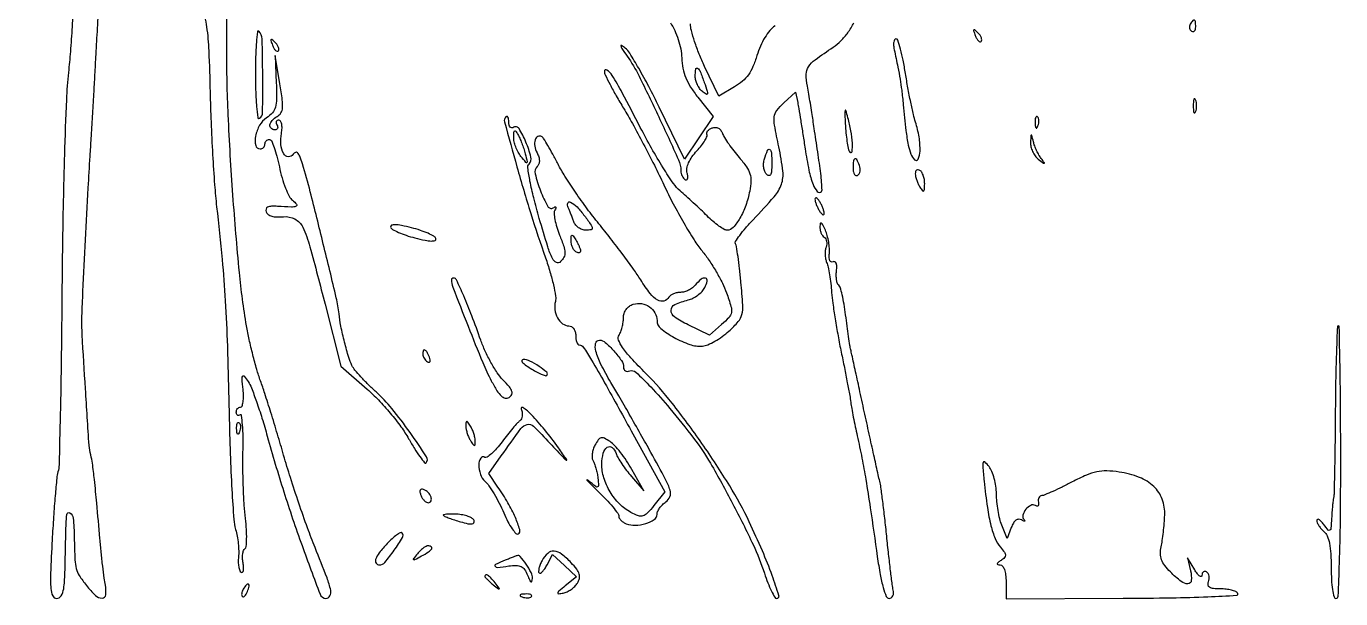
# Model space of a CAD drawing. Extents: x 0 to 848, y 0 to 1200.
# Drawn here: x 573.1 to 848, y -0.1 to 119.6 of the extents above; entities that cross this region are included whole.
import ezdxf

# ---------------------------------------------------------------- set-up
doc = ezdxf.new("R2010")
doc.units = 0

msp = doc.modelspace()

# ---------------------------------------------------------------- linework, layer by layer
for points in [[(582.899082, 124.797731, -0.005113), (582.655728, 119.558583, -0.005116), (582.30613, 114.338738, -0.008798), (581.894008, 110, 0.018053), (581.460405, 104.3204, 0.002605), (581.054876, 92.700579, 0.002951), (580.727864, 78.948054, 0.00252), (580.541815, 64.448778, -0.001391), (580.394238, 50.490583, -0.002141), (580.181241, 38.415149, -0.000686), (579.937677, 27.95958, -0.06295), (579.708728, 26.448778, 0.044569), (579.461854, 25.144398, 0.003198), (579.124781, 21.474016, 0.004472), (578.789442, 17.084039, 0.003363), (578.496291, 12.25, 0.003302), (578.163243, 5.205031, 0.028943), (578.217077, 2.081556, 0.084419), (578.601543, 0.534252, 0.29809), (579.41804, 0, 0.261778), (580.372924, 0.536715, 0.102096), (580.900256, 2.012523, 0.028386), (581.165658, 5.205364, 0.002222), (581.351386, 13.75, -0.016881), (581.544499, 17.529705, -0.546861), (582.221503, 17.886587, -0.248897), (582.909787, 16.806088, -0.014335), (583.11535, 12.75, 0.004691), (583.261939, 8.075504, 0.051665), (583.530511, 6.222934, 0.083748), (584.157239, 4.797807, 0.021047), (585.64392, 2.730726, 0.034641), (587.560272, 0.610141, 0.195312), (588.948557, 0.054153, 0.382006), (589.709718, 0.741717, 0.074818), (589.623313, 2.75, -0.01532), (589.378263, 4.252066, -0.003714), (589.068, 6.748437, -0.003806), (588.755061, 9.61836, -0.003777), (588.485, 12.5, 0.001415), (587.825882, 19.909642, 0.004508), (587.326982, 24.853825, 0.005586), (586.91241, 28.270349, 0.034657), (586.559613, 30, -0.051191), (586.224513, 31.973405, -0.000743), (585.459075, 43.837949, -0.001432), (584.779661, 55.133796, -0.022441), (584.731963, 59, -0.004002), (584.943139, 64.206, -0.000557), (585.479064, 74.988974, -0.000646), (586.043993, 85.829453, -0.002549), (586.434364, 92.5, 0.000688), (586.665333, 96.209932, 0.000368), (586.940992, 100.79375, 0.000366), (587.21546, 105.472454, 0.000573), (587.44414, 109.5, 0.00001), (587.681304, 113.764783, 0.000005), (587.985304, 119.234375, 0.000005), (588.302319, 124.940121, 0.000007), (588.583331, 130, -0.005935)], [(609.906613, 123.736454, -0.03274), (610.789449, 119.508845, -0.024378), (611.25175, 114.479528, -0.005492), (611.526115, 105.890364, 0.005011), (611.720701, 99.609188, 0.003951), (612.053205, 92.813889, 0.003995), (612.462398, 86.506431, 0.009867), (612.890642, 81.890364, -0.00424), (614.038276, 70.869774, -0.008764), (614.710874, 62.236887, -0.007471), (615.140139, 52.764409, -0.002313), (615.507087, 38.5, 0.003705), (615.742826, 30.231819, 0.005015), (616.086158, 22.764216, 0.003435), (616.479278, 16.516822, 0.054176), (616.856282, 14.420734, -0.026644), (617.182145, 13.047136, -0.018323), (617.410287, 11.462738, -0.018516), (617.517621, 9.917299, -0.035427), (617.469757, 8.675037, 0.031254), (617.420099, 7.61579, 0.039254), (617.512415, 6.637747, 0.043503), (617.718036, 5.863327, 0.169276), (618.026002, 5.48393, 0.331177), (618.305116, 5.508005, 0.161178), (618.494723, 5.834954, 0.068222), (618.541698, 6.507946, 0.028217), (618.429511, 7.415688, -0.033445), (618.319066, 8.393098, -0.042655), (618.354957, 9.298896, -0.048441), (618.516655, 10.016373, -0.176486), (618.801216, 10.377145, 0.237339), (619.090201, 10.847259, 0.016609), (619.172943, 12.440186, 0.020697), (619.127785, 14.428674, 0.013923), (618.919191, 16.691083, -0.014405), (618.663534, 19.493446, -0.006412), (618.480594, 23.197712, -0.006341), (618.386924, 27.125834, -0.008529), (618.407904, 30.684107, 0.009031), (618.423093, 33.788971, 0.016497), (618.306214, 36.319278, 0.012729), (618.105732, 38.228817, 0.544456), (617.797892, 38.37509, -0.11152), (617.494103, 38.270542, -0.183578), (617.234381, 38.337908, -0.159162), (617.059831, 38.573218, -0.080812), (617, 38.940983, -0.082762), (617.067409, 39.34544, -0.092556), (617.261743, 39.688914, -0.10061), (617.551177, 39.918587, -0.118103), (617.891039, 40, 0.3221), (618.21341, 40.231711, 0.044945), (618.415798, 41.078738, 0.037636), (618.498319, 42.264608, 0.022715), (618.426205, 43.6723, -0.004007), (618.220546, 45.987666, -0.161253), (618.339518, 46.475567, -0.51891), (618.618614, 46.490806, -0.014253), (619.471701, 45.343866, -0.060299), (620.159642, 44.055847, -0.008061), (621.228606, 41.163262, -0.009225), (622.382138, 37.675544, -0.007638), (623.484777, 33.921566, 0.009278), (626.938175, 22.305435, 0.009873), (630.754008, 11.065239, 0.003318), (634.520293, 0.863325, 0.310628), (635.75, 0.007241, 0.280854), (636.594881, 0.515766, 0.174845), (636.75567, 1.697801, 0.039607), (635.985044, 4.278657, 0.003469), (633.473854, 10.634466, -0.009129), (631.905065, 14.740455, -0.004754), (630.091457, 19.913595, -0.004725), (628.329962, 25.260641, -0.007189), (626.910921, 29.940532, 0.002849), (625.61556, 34.349988, 0.002625), (624.234735, 38.866906, 0.00262), (622.961788, 42.879876, 0.008694), (622.064924, 45.5, -0.016554), (621.292314, 47.878494, -0.008212), (620.462782, 50.940625, -0.008141), (619.705907, 54.146466, -0.011821), (619.151416, 57, -0.017899), (617.661415, 68.180247, -0.006312), (616.303339, 84.296146, -0.006449), (615.318486, 101.098232, -0.011469), (615.003738, 114.954199, -0.003217), (615.06763, 124.546807, -0.021718)], [(707.792722, 120.340501, -0.043531), (708.693821, 118.782424, -0.030827), (709.435507, 116.90204, -0.030451), (709.950493, 114.911626, -0.038302), (710.170324, 113.020608, 0.040199), (710.430271, 110.856012, 0.047477), (711.029192, 108.883274, 0.043503), (712.039669, 106.926064, 0.026479), (713.545618, 104.800871), (716.757892, 100.741528), (713.75854, 96.297332), (710.759189, 91.853136), (705.448281, 102.747119, 0.007414), (703.284353, 107.023706, 0.009714), (701.17469, 110.860895, 0.007558), (699.30902, 113.992963, 0.085644), (698.357756, 115.070551, 0.025507), (697.579327, 115.633012, 0.676213), (697.427669, 115.526005, 0.09007), (697.668169, 114.976404, 0.00477), (698.755663, 113.392546, -0.037133), (701.239635, 109.220246, -0.005988), (705.363503, 100.700265, -0.003197), (709.503142, 91.731222, -0.10691), (710, 89.43406, 0.061471), (710.067253, 88.889094, 0.051187), (710.266355, 88.34, 0.053278), (710.559597, 87.868715, 0.088775), (710.906741, 87.557637, 0.224112), (711.200919, 87.524361, 0.244634), (711.398308, 87.730942, 0.100004), (711.43983, 88.227292, 0.034987), (711.306864, 88.934551, -0.106982), (711.264558, 89.926476, -0.060128), (711.611627, 91.086822, -0.050235), (712.315544, 92.341914, -0.034051), (713.346613, 93.618004, 0.020229), (714.290141, 94.721934, 0.030004), (715.015515, 95.766953, 0.029979), (715.479719, 96.643901, 0.25015), (715.452233, 97.077288, -0.205933), (715.405058, 97.395046, -0.110236), (715.591014, 97.753648, -0.077984), (715.989301, 98.100988, -0.048818), (716.543598, 98.378356, -0.098056), (717.211242, 98.493595, -0.116111), (717.829406, 98.331959, -0.10807), (718.342403, 97.897895, -0.076186), (718.706569, 97.233141, 0.050712), (719.133085, 96.351147, 0.013277), (719.993191, 95.03351, 0.013349), (721.058285, 93.577499, 0.013306), (722.200672, 92.178807, -0.024081), (723.711097, 90.245974, -0.078464), (724.428142, 88.793497, -0.087247), (724.623136, 87.277362, -0.034358), (724.381091, 85.178807, -0.039479), (723.575969, 82.181708, -0.046133), (722.338668, 79.508946, -0.051973), (720.930687, 77.576267, -0.212237), (719.63499, 76.99909, -0.1362), (719.021647, 77.168794, -0.020799), (717.952153, 77.872953, -0.021969), (716.731804, 78.835389, -0.017462), (715.5, 79.97522, 0.005157), (714.156888, 81.280837, 0.003467), (712.59701, 82.745704, 0.003491), (711.067266, 84.142724, 0.006902), (709.830246, 85.22613, -0.065895), (708.4701, 86.734693, -0.01052), (706.284212, 90.063301, -0.01149), (703.867649, 94.12183, -0.009843), (701.507655, 98.5, 0.003364), (697.73797, 105.715688, 0.020419), (695.610469, 109.355179, 0.09494), (694.532741, 110.491063, 0.610751), (694, 110.217613, 0.112791), (694.170407, 109.471818, 0.007237), (695.17574, 107.46162, 0.010291), (696.46933, 105.086938, 0.007467), (698.002521, 102.495882, -0.011116), (699.84962, 99.321695, -0.005056), (702.129873, 95.094322, -0.005003), (704.444996, 90.587602, -0.006849), (706.432521, 86.481991, 0.011537), (708.388512, 82.536283, 0.010186), (710.604242, 78.515535, 0.010286), (712.749796, 74.973339, 0.030333), (714.416814, 72.666823, -0.023359), (715.893041, 70.68312, -0.015975), (717.387729, 68.30491, -0.01613), (718.683702, 65.915077, -0.031111), (719.535891, 63.9131, -0.011628), (720.474372, 61.052284, -0.111749), (720.564906, 59.782099, -0.151187), (720.071428, 58.764474, -0.026685), (718.523097, 57.275619), (715.94804, 55.051238), (711.504615, 57.21002, -0.036357), (708.672268, 58.850328, -0.248596), (707.943821, 60.229732, -0.293065), (708.717991, 61.433267, -0.045811), (711.512153, 62.413694, 0.057131), (712.52058, 62.793317, 0.04132), (713.540988, 63.428482, 0.04193), (714.421606, 64.205807, 0.068209), (715.006319, 65.011807, 0.068104), (715.509753, 66.368188, 0.408576), (715.149783, 66.947031, 0.237332), (714.23444, 66.735265, 0.046203), (713, 65.5, -0.061675), (712.389706, 64.925867, -0.044117), (711.586601, 64.440625, -0.044584), (710.724036, 64.109811, -0.069389), (709.936572, 64, 0.049861), (709.195107, 63.925875, 0.047579), (708.470682, 63.70625, 0.05126), (707.868045, 63.383352, 0.106123), (707.5, 63, -0.187079), (706.425749, 62.187851, -0.209314), (705.147431, 62.361759, -0.091804), (703.570845, 63.775457, -0.023319), (701.593371, 66.604223, 0.01402), (700.077949, 68.860201, 0.005192), (697.823268, 71.953027, 0.005141), (695.291943, 75.278733, 0.006174), (692.84063, 78.352435, -0.011808), (690.405085, 81.477955, -0.00939), (687.921118, 84.960559, -0.009514), (685.740322, 88.276441, -0.023417), (684.302789, 90.811172, 0.007032), (683.218053, 92.878873, 0.009793), (682.185429, 94.695884, 0.006641), (681.276759, 96.179101, 0.114062), (680.874629, 96.577484, 0.268364), (680.07264, 96.600909, 0.202352), (679.509394, 95.899114, 0.110406), (679.433417, 94.569438, 0.082323), (679.906952, 93.173863, -0.045743), (680.266358, 92.323726, -0.073047), (680.393891, 91.546879, -0.088988), (680.286035, 90.881207, -0.112283), (679.954548, 90.354548, 0.262713), (679.518809, 88.78975, 0.031378), (680.638927, 85.231408, 0.03305), (682.141384, 81.987776, 0.430037), (683.29522, 81.682456, -0.047249), (683.644013, 81.854895, -0.336863), (683.813583, 81.805191, -0.266542), (683.836621, 81.605482, -0.03688), (683.636231, 81.220426, 0.159016), (683.473657, 80.550821, 0.02721), (683.647838, 79.235068, 0.027299), (684.035312, 77.655862, 0.021358), (684.62051, 75.99042, -0.012897), (685.491465, 73.639654, -0.072162), (685.73772, 72.323426, -0.127774), (685.529184, 71.360592, -0.079652), (684.848361, 70.41979, -0.315313), (683.964544, 70.263972, -0.170489), (683.137345, 71.072709, -0.039868), (682.152197, 73.544531, -0.004266), (680.378914, 79.464628, -0.008447), (679.212225, 83.753392, -0.015658), (678.43407, 87.276192, -0.011458), (677.976424, 90.055916, -0.235636), (678.237745, 90.837745, 0.265702), (678.636259, 92.300441, 0.035882), (677.580049, 95.433626, 0.038132), (676.140375, 98.246182, 0.415458), (675.020956, 98.512952, -0.155556), (674.633886, 98.416201, -0.191423), (674.299906, 98.574238, -0.128388), (674.074138, 98.992283, -0.060021), (674, 99.60765, 0.033657), (673.958086, 100.229614, 0.09159), (673.820931, 100.647344, 0.224398), (673.619246, 100.79421, 0.248247), (673.390402, 100.723735, 0.269131), (673.105599, 99.651383, 0.001897), (675.707909, 90.248678, 0.007382), (678.602077, 80.498941, 0.008329), (681.674911, 71.225765, -0.012631), (682.614574, 68.306166, -0.015762), (683.331932, 65.549677, -0.014043), (683.790429, 63.228181, -0.106066), (683.741056, 62.117798, 0.099608), (683.641877, 60.386291, 0.090388), (684.208743, 58.685022, 0.101462), (685.262956, 57.443912, 0.167648), (686.54969, 57, -0.136767), (687.10275, 56.845836, -0.100257), (687.573971, 56.4125, -0.086355), (687.89118, 55.764335, -0.070829), (688, 55, 0.035671), (688.054749, 54.233559, 0.05383), (688.220312, 53.585643, 0.07011), (688.462442, 53.14002, 0.23537), (688.75, 52.993677, -0.247648), (689.577674, 52.54799, -0.012182), (691.299151, 49.844125, -0.00887), (694.047071, 45.098282, -0.001038), (699.968327, 34.387951), (706.631728, 22.275902), (704.370321, 19.439827, -0.019099), (702.955013, 17.797639, -0.132601), (702.062542, 17.241072, -0.164221), (701.105628, 17.271311, -0.03358), (699.541163, 17.97797, -0.075146), (697.153941, 19.760589, -0.060197), (695.186779, 22.299809, -0.06042), (693.887464, 25.223569, -0.077156), (693.466392, 28.13801, -0.060054), (693.756755, 30.3506, -0.174633), (694.609694, 31.607482, -0.351561), (695.609303, 31.560122, -0.130364), (696.446121, 30.305047, 0.050023), (696.854716, 29.411191, 0.015259), (697.644712, 28.148983, 0.01511), (698.621245, 26.781027, 0.015962), (699.661637, 25.5), (702.261314, 22.5), (699.738663, 26.972308, 0.01916), (698.623501, 28.783494, 0.018451), (697.359588, 30.52757, 0.018738), (696.133144, 31.979303, 0.061505), (695.182128, 32.795065, 0.029835), (694.001229, 33.481409, 0.176335), (693.302477, 33.564069, 0.181887), (692.726545, 33.177474, 0.032109), (692.027878, 32.05209, 0.046458), (691.653628, 31.163309, 0.047122), (691.452122, 30.224919, 0.051518), (691.439902, 29.37674, 0.116785), (691.641137, 28.771635, -0.051991), (691.941094, 28.150179, -0.019322), (692.234889, 27.223948, -0.018902), (692.479784, 26.181395, -0.021679), (692.632222, 25.169807, -0.00985), (692.769727, 23.584432, -0.356049), (692.571538, 23.305224, -0.241217), (692.17413, 23.387435, -0.005742), (690.668147, 24.627506, 0.080783), (690.395268, 24.790756, 0.79416), (690.355468, 24.733368, 0.013543), (691.19741, 23.852931, 0.002828), (692.723307, 22.358427, -0.011232), (694.36157, 20.699013, -0.01571), (695.743721, 19.139269, -0.01201), (696.804735, 17.799121, -0.162829), (697, 17.215416, 0.13228), (697.115187, 16.787645, 0.062713), (697.463967, 16.330109, 0.055671), (697.97534, 15.914056, 0.051381), (698.579463, 15.607881, 0.101455), (700.452237, 15.297598, 0.064075), (702.644579, 15.664915, 0.070442), (704.423486, 16.490752, 0.254147), (705, 17.551704, -0.107942), (705.132157, 18.156737, -0.046117), (705.547483, 18.878313, -0.042767), (706.15071, 19.594601, -0.043508), (706.863773, 20.193296, 0.152519), (707.698843, 21.276809, 0.163767), (707.737847, 22.609306, 0.049042), (706.805497, 24.855767, 0.003925), (703.727522, 30.5, 0.001621), (701.566864, 34.35963, 0.001286), (699.208154, 38.516151, 0.0013), (697.000735, 42.359622, 0.003252), (695.363749, 45.150727, -0.016902), (693.277784, 48.940744, -0.051098), (692.221095, 51.687679, -0.11505), (692.161478, 53.34161, -0.358733), (692.961045, 54, -0.182093), (694.184834, 53.539029, -0.030674), (695.991605, 51.745198, -0.031794), (697.571543, 49.726605, -0.151271), (698, 48.342823, 0.110341), (698.100347, 47.893644, 0.146801), (698.378161, 47.583899, 0.137568), (698.796096, 47.466091, 0.092195), (699.287355, 47.556774, -0.286605), (700.575307, 47.306619, -0.015062), (703.694661, 44.219484, -0.017601), (707.660131, 39.745962, -0.007506), (712.660137, 33.5, -0.033986), (716.187362, 28.255839, -0.010311), (720.814135, 19.857238, -0.01038), (725.100102, 11.253176, -0.032561), (727.472093, 5.25, 0.014628), (728.184773, 3.238163, 0.022294), (728.930551, 1.542188, 0.018406), (729.629652, 0.24922, 0.265571), (730.065775, 0, 0.507126), (730.50103, 0.594299, 0.009913), (729.091145, 4.75986, 0.015323), (727.041044, 9.940282, 0.009048), (724.294383, 16, 0.026789), (720.198548, 23.547059, 0.014443), (714.401688, 32.401207, 0.014441), (708.152021, 40.84016, 0.028879), (702.65426, 47.057365, -0.008834), (699.539898, 50.307059, -0.033998), (697.784856, 52.484042, -0.059256), (696.958157, 54.025932, -0.238869), (697.056615, 55.057365, 0.052025), (697.407968, 55.766234, 0.026403), (697.705749, 56.717368, 0.025907), (697.912048, 57.741294, 0.035014), (697.984687, 58.682612, -0.076554), (698.134855, 59.614168, -0.079391), (698.557836, 60.444625, -0.07989), (699.215777, 61.09787, -0.078924), (700.047988, 61.515231, -0.117035), (701.777372, 61.643997, -0.111556), (703.414387, 60.988476, -0.114521), (704.579911, 59.711168, -0.128608), (705, 58.104959, 0.22598), (705.775555, 56.476609, 0.042779), (708.572816, 54.578051, 0.044659), (711.855746, 53.105936, 0.104086), (714.516244, 52.772035, 0.079507), (715.628306, 53.045654, 0.028509), (717.097182, 53.767811, 0.027429), (718.645189, 54.757377, 0.029139), (720.043072, 55.892159, 0.028547), (721.991941, 57.887679, 0.119268), (722.760419, 59.367116, 0.076467), (722.937219, 61.347803, 0.007621), (722.561085, 66.108072, 0.004892), (722.2644, 68.953913, 0.00699), (721.941207, 71.47219, 0.004109), (721.623075, 73.579421, 0.099203), (721.41666, 74.134848, -0.287476), (721.419691, 74.617481, -0.015832), (722.30909, 75.923671, -0.020561), (723.543852, 77.48037, -0.013187), (725.095989, 79.186869, 0.011778), (729.508765, 84.011122, 0.094656), (731.018652, 86.596508, 0.115805), (731.320058, 89.344486, 0.021232), (730.481322, 94.419288, -0.006234), (729.593363, 98.943981, -0.07347), (729.531431, 100.731084, -0.138635), (730.054423, 102.012322, -0.040102), (731.514296, 103.60083), (733.988532, 105.893874), (734.421183, 103.696937, -0.007568), (734.653619, 102.414573, -0.001261), (735.056796, 99.942225, -0.001382), (735.515523, 97.032506, -0.001224), (735.97742, 94, 0.013552), (736.770877, 89.533373, 0.040297), (737.639783, 86.550556, 0.089519), (738.523677, 85.084568, 0.439861), (739.380923, 85.066667, 0.20398), (739.517507, 85.429032, 0.006873), (739.430517, 86.988333, 0.011992), (739.254994, 88.860935, 0.007958), (738.968033, 91, -0.000256), (738.614033, 93.362091, -0.000203), (738.234207, 95.9125, -0.000206), (737.884116, 98.276513, -0.000517), (737.631426, 100, 0.00314), (737.388143, 101.600767, 0.001791), (737.075087, 103.532203, 0.001788), (736.746085, 105.473921, 0.002962), (736.45292, 107.109627, -0.044027), (736.213412, 109.615921, -0.149016), (736.676017, 111.174216, -0.089604), (738.078757, 112.640763, -0.010239), (741.849429, 115.267321, 0.049326), (743.463162, 116.589776, 0.04073), (744.903871, 118.285431, 0.036305), (746.19241, 120.385696, 0.025077)], [(729.690056, 119.716487, 0.07302), (728.612325, 118.760087, 0.037478), (727.554384, 117.291501, 0.034385), (726.616761, 115.493179, 0.0312), (725.899359, 113.524717, -0.029528), (725.076304, 111.242686, -0.053626), (724.105133, 109.515941, -0.059186), (722.863122, 108.149464, -0.045481), (721.225277, 106.970411), (717.908661, 105.013559), (714.955119, 111.25678, -0.014936), (713.824475, 113.843923, -0.015644), (712.868949, 116.454662, -0.01548), (712.186378, 118.753645, -0.064429), (712.000789, 120.184624, 0.044703)]]:
    msp.add_lwpolyline(points, format="xyb")
for points in [[(621, 109.60765, 0.008004), (621.059148, 105.913065, 0.014416), (621.243357, 102.889289, 0.009634), (621.499125, 100.550833, 0.545057), (621.82845, 100.393976, 0.256671), (622.51027, 101.599495, 0.0045), (622.535343, 109.354044, 0.005328), (622.409522, 117.014939, 0.191884), (621.723415, 118.609918, 0.626091), (621.436617, 118.510602, 0.009619), (621.212503, 116.263911, 0.013058), (621.051454, 113.288393, 0.006989)], [(771.564293, 117.706872, 0.036269), (771.866277, 117.059266, 0.070189), (772.210949, 116.604915, 0.120343), (772.538684, 116.40751, 0.278911), (772.806872, 116.473539, 0.20742), (772.927901, 116.779789, 0.082976), (772.837219, 117.231185, 0.063152), (772.558688, 117.753423, 0.043285), (772.124088, 118.266667, 0.011214), (771.463552, 118.893514, 0.400052), (771.270328, 118.888819, 0.286372), (771.21821, 118.663782, 0.008399)], [(816.542705, 120.069098, 0.090093), (816.387618, 119.673795, 0.095385), (816.385962, 119.257398, 0.099739), (816.536973, 118.88478, 0.108766), (816.817021, 118.613087, 0.158515), (817.139071, 118.534562, 0.191218), (817.417083, 118.669932, 0.126631), (817.605052, 119.024148, 0.059057), (817.666667, 119.543989, 0.019984), (817.623697, 120.618676, 0.269722), (817.40792, 120.929499, 0.350126), (817.086603, 120.852054, 0.02679)], [(624.564293, 115.706872, 0.036269), (624.866277, 115.059266, 0.070189), (625.210949, 114.604915, 0.120343), (625.538684, 114.40751, 0.278911), (625.806872, 114.473539, 0.20742), (625.927901, 114.779789, 0.082976), (625.837219, 115.231185, 0.063152), (625.558688, 115.753423, 0.043285), (625.124088, 116.266667, 0.011214), (624.463552, 116.893514, 0.400052), (624.270328, 116.888819, 0.286372), (624.21821, 116.663782, 0.008399)], [(754.608682, 114.75, -0.003311), (755.382867, 111.107723, -0.010034), (755.843413, 108.615723, -0.011372), (756.172405, 106.280099, -0.005336), (756.496805, 103.246256, 0.004473), (757.068092, 97.814857, 0.022378), (757.551073, 94.793067, 0.0409), (758.10209, 92.912281, 0.105045), (758.870192, 91.729808, 0.525071), (759.637516, 91.870713, 0.099719), (760.017056, 93.541266, 0.046694), (759.813471, 96.499982, 0.037581), (759.064022, 99.600777, -0.021758), (758.628941, 101.180418, -0.005534), (758.06389, 103.778041, -0.005631), (757.484319, 106.761698, -0.005675), (756.97367, 109.75, 0.010748), (756.46968, 112.52922, 0.017283), (755.908051, 114.870312, 0.011411), (755.349609, 116.722504, 0.324506), (754.967066, 117, 0.273187), (754.678915, 116.829864, 0.086747), (754.510245, 116.339062, 0.058994), (754.481085, 115.612307, 0.034592)], [(625.376524, 107.745344, -0.012271), (625.443277, 104.457305, -0.06802), (625.197009, 102.710649, -0.113824), (624.549965, 101.533451, -0.065471), (623.317366, 100.472291, 0.120038), (621.887757, 98.943314, 0.078183), (621.039416, 96.667752, 0.107653), (621.065767, 94.742153, 0.348859), (622, 94, 0.099038), (622.381638, 94.076342, 0.097945), (622.70625, 94.29375, 0.097945), (622.923658, 94.618362, 0.099038), (623, 95, -0.091776), (623.070667, 95.381753, -0.095939), (623.272924, 95.70625, -0.099454), (623.574617, 95.923402, -0.106808), (623.929102, 96, -0.294935), (624.349197, 95.72859, -0.018926), (624.924877, 94.310937, -0.022811), (625.504003, 92.453767, -0.014564), (626.014278, 90.25, 0.020677), (626.574811, 87.957066, 0.023683), (627.302504, 85.821875, 0.023729), (628.082443, 84.090606, 0.11011), (628.776306, 83.25, -0.058043), (629.612817, 82.426833, -0.50298), (629.500678, 81.9959, -0.106385), (628.525604, 81.826323, -0.006896), (625.637615, 81.981192, 0.025954), (624.336866, 82.001314, 0.102418), (623.56321, 81.811535, 0.21158), (623.225058, 81.417409, 0.15739), (623.236734, 80.837155, 0.159905), (623.643342, 80.30169, 0.082245), (624.413456, 79.939051, 0.060701), (625.500101, 79.769574, 0.033209), (626.849528, 79.814025, -0.14657), (629.258778, 79.346314, -0.162118), (630.900182, 77.641813, -0.04556), (632.410933, 73.55451, -0.003087), (635.565339, 61.542995), (638.882671, 48.58599), (644.389152, 43.75593, -0.023112), (646.728278, 41.504632, -0.015339), (649.206212, 38.722534, -0.015454), (651.450558, 35.866597, -0.028874), (653.055152, 33.403604, 0.009599), (654.301044, 31.319861, 0.016583), (655.426513, 29.643454, 0.011039), (656.383195, 28.375773, 0.448864), (656.691098, 28.357765, 0.355297), (656.818559, 29.595403, 0.008542), (653.340841, 34.709104, 0.017549), (649.547088, 39.705681, 0.038369), (646.233692, 43.183418, -0.011792), (644.598247, 44.72689, -0.012456), (643.067789, 46.318453, -0.012151), (641.818941, 47.752099, -0.05384), (641.202443, 48.683418, -0.04871), (640.522588, 50.386444, -0.009324), (639.653295, 53.604553, -0.010522), (638.886911, 56.966342, -0.025006), (638.495964, 59.5, 0.032721), (637.926133, 62.849524, 0.001503), (635.206278, 74.113294, 0.002441), (632.47768, 85.03501, 0.013456), (630.821291, 90.869645, 0.016072), (630.265866, 92.461737, 0.100824), (629.804321, 93.183762, 0.313114), (629.355441, 93.272032, 0.147419), (628.882962, 92.869645, -0.274491), (627.891634, 92.375533, -0.252689), (626.924418, 92.993318, -0.105543), (626.337943, 94.909144, -0.066939), (626.447868, 97.25, 0.033384), (626.570502, 98.322397, 0.059613), (626.506763, 99.206521, 0.088654), (626.279949, 99.794964, 0.262291), (625.915983, 100, 0.11258), (625.570968, 99.921319, 0.184076), (625.367256, 99.70625, 0.158321), (625.341222, 99.382221, 0.080098), (625.5, 99, -0.082592), (625.656512, 98.6179, -0.161196), (625.6254, 98.29375, -0.182303), (625.413961, 98.078288, -0.108972), (625.059017, 98, -0.190536), (624.280377, 98.307896, -0.255269), (624.04746, 99.015919, -0.144029), (624.526665, 99.963667, -0.076741), (625.570704, 100.77963, 0.129765), (626.334733, 101.517959, 0.116109), (626.67515, 102.568975, 0.053912), (626.630872, 104.293335, 0.008956), (626.129861, 107.57932), (625.118314, 113.5)], [(714.88904, 107.888457, -0.005625), (715.500505, 106.068801, -0.13174), (715.527977, 105.530167, -0.525197), (715.280571, 105.427722, -0.029534), (714.486865, 106.010901, -0.063872), (713.917704, 106.621239, -0.044318), (713.436767, 107.433937, -0.044512), (713.109039, 108.313121, -0.067061), (713, 109.122445, -0.03201), (713.099956, 110.682153, -0.553284), (713.48174, 110.858207, -0.154469), (714.031175, 110.186547, -0.010923)], [(817.157895, 103, 0.017491), (817.189089, 102.10856, 0.078554), (817.306058, 101.601562, 0.447206), (817.474999, 101.540618, 0.174857), (817.662281, 101.75, 0.057986), (817.818615, 102.320008, 0.037979), (817.87034, 103, 0.037979), (817.818615, 103.679992, 0.057986), (817.662281, 104.25, 0.174857), (817.474999, 104.459382, 0.447206), (817.306058, 104.398438, 0.078554), (817.189089, 103.89144, 0.017491)], [(744.407486, 98.73193, 0.011781), (744.567911, 96.858397, 0.015889), (744.806582, 95.173955, 0.012908), (745.082243, 93.802411, 0.141238), (745.351403, 93.315263, 0.624281), (745.798743, 93.468871, 0.045375), (745.855493, 95.178665, 0.029289), (745.553948, 97.764963, 0.023485), (744.937768, 100.5, 0.008684), (744.485689, 102.037816, 0.739474), (744.323296, 102.03685, 0.086307), (744.251809, 101.439953, 0.002217)], [(784.078947, 99.416667, 0.018894), (784.137993, 98.670344, 0.168741), (784.279315, 98.37858, 0.470617), (784.461564, 98.395823, 0.054073), (784.683114, 98.8125, 0.051402), (784.839148, 99.359369, 0.05415), (784.876576, 99.916927, 0.060344), (784.797407, 100.402231, 0.126455), (784.604167, 100.729167, 0.296942), (784.385309, 100.77538, 0.208169), (784.200665, 100.592839, 0.077125), (784.089945, 100.112848, 0.028489)], [(677.430816, 93, -0.002852), (677.872293, 91.321306, -0.324729), (677.792836, 91.120338, -0.3792), (677.596243, 91.151779, -0.003232), (676.551779, 92.44113, -0.044844), (675.959882, 93.335244, -0.032933), (675.464768, 94.416846, -0.033579), (675.130393, 95.512071, -0.061063), (675.030409, 96.44113, -0.010895), (675.069973, 97.522895, -0.241047), (675.224877, 97.786417, -0.406995), (675.453725, 97.738421, -0.019043), (675.909446, 97, -0.026664), (676.282292, 96.250364, -0.011196), (676.706408, 95.20625, -0.01104), (677.111146, 94.067031, -0.014106)], [(783.116001, 95.372445, 0.073363), (783.200446, 94.457105, 0.049622), (783.548138, 93.466703, 0.049248), (784.088905, 92.554665, 0.068134), (784.75, 91.872445, 0.002075), (785.820939, 91.03971, 0.219342), (785.997134, 90.999398, 0.5466), (786.034675, 91.098111, 0.003459), (785.357608, 92, -0.034221), (784.884237, 92.718647, -0.019319), (784.406385, 93.646875, -0.019214), (783.994773, 94.624896, -0.029737), (783.72361, 95.5, 0.001837), (783.388378, 96.842524, 0.402126), (783.286022, 96.906375, 0.337721), (783.198898, 96.80552, 0.001656)], [(729, 90.8, -0.015997), (728.951961, 89.29886, -0.104921), (728.75, 88.577711, -0.346059), (728.39657, 88.418886, -0.136187), (727.900663, 88.699337, -0.105734), (727.528488, 89.274001, -0.057476), (727.320107, 90.092813, -0.053485), (727.294754, 91.014225, -0.057055), (727.468051, 91.899337, -0.020414), (728.132825, 93.730991, -0.484371), (728.592084, 93.862898, -0.229024), (728.942191, 93.219077, -0.011947)], [(746, 89.940983, 0.045552), (746.068264, 89.193244, 0.099152), (746.280921, 88.660421, 0.177225), (746.594852, 88.42542, 0.214542), (746.956326, 88.473008, 0.126981), (747.279146, 88.809536, 0.081026), (747.466258, 89.321649, 0.072258), (747.493102, 89.926665, 0.066719), (747.349337, 90.532025, 0.027681), (746.794126, 91.769457, 0.395517), (746.377209, 91.917133, 0.275668), (746.063011, 91.476999, 0.020503)], [(759.015313, 88.809017, 0.055043), (759.089732, 88.200404, 0.026384), (759.310881, 87.443899, 0.025781), (759.62773, 86.670244, 0.033381), (760, 86, 0.021402), (760.524997, 85.259195, 0.400385), (760.783207, 85.220225, 0.230617), (760.950013, 85.521535, 0.011327), (760.984687, 86.690983, 0.041968), (760.916577, 87.574963, 0.044123), (760.701752, 88.419912, 0.048375), (760.382909, 89.108156, 0.122282), (760, 89.5, 0.108888), (759.620356, 89.632866, 0.184971), (759.298248, 89.551963, 0.162551), (759.084522, 89.262876, 0.081692)], [(689.841879, 80, -0.0061), (691.221723, 78.085231, -0.128456), (691.465238, 77.431804, -0.39318), (691.20826, 77.092366, -0.043417), (690.146569, 77, -0.08367), (689.369025, 77.131031, -0.067885), (688.613972, 77.514062, -0.068476), (687.995171, 78.081088, -0.088528), (687.615988, 78.75, 0.006003), (687.337106, 79.511378, 0.004345), (687.008873, 80.353125, 0.004389), (686.68306, 81.14739, 0.009538), (686.416023, 81.75, -0.184383), (686.350301, 82.667182, -0.467708), (686.883913, 82.894488, -0.083908), (688.275525, 81.859039, -0.031771)], [(738.030626, 83.5, 0.067616), (738.096832, 83.012663, 0.024967), (738.315379, 82.353125, 0.024204), (738.628962, 81.647707, 0.026766), (739, 81, 0.027796), (739.374359, 80.485814, 0.102785), (739.684621, 80.234375, 0.335455), (739.877628, 80.267727, 0.190341), (739.969374, 80.5, 0.067616), (739.903168, 80.987337, 0.024967), (739.684621, 81.646875, 0.024204), (739.371038, 82.352293, 0.026766), (739, 83, 0.027796), (738.625641, 83.514186, 0.102785), (738.315379, 83.765625, 0.335455), (738.122372, 83.732273, 0.190341)], [(649.282527, 77.652418, 0.187068), (649.678566, 77.174139, 0.022662), (650.922356, 76.551681, 0.024414), (652.530992, 75.927982, 0.017822), (654.370603, 75.38819, 0.011684), (656.486145, 74.900859, 0.042461), (657.854862, 74.738362, 0.103729), (658.577531, 74.86496, 0.397213), (658.752591, 75.242227, 0.186849), (658.355069, 75.722711, 0.022873), (657.111914, 76.345509, 0.024565), (655.50348, 76.968572, 0.017952), (653.664515, 77.506455, 0.011806), (651.560181, 77.988185, 0.042059), (650.188607, 78.149905, 0.100891), (649.458545, 78.026235, 0.400469)], [(739.063386, 77.809017, 0.052551), (739.110103, 77.118354, 0.050151), (739.299541, 76.441142, 0.054123), (739.594488, 75.876143, 0.107401), (739.956326, 75.526992, -0.126981), (740.279146, 75.190464, -0.081026), (740.466258, 74.678351, -0.072258), (740.493102, 74.073335, -0.066719), (740.349337, 73.467975, 0.065417), (740.183809, 72.778928, 0.036752), (740.156532, 71.917155, 0.035991), (740.25817, 71.027714, 0.048485), (740.484017, 70.25, -0.042684), (740.775697, 69.287342, -0.011025), (741.077249, 67.692187, -0.011137), (741.341413, 65.851169, -0.011133), (741.523368, 64, 0.015502), (741.766584, 61.729509, 0.005378), (742.253837, 58.471875, 0.005337), (742.867847, 54.892813, 0.006185), (743.530721, 51.5, -0.002047), (744.192874, 48.253856, -0.002277), (744.804791, 45.115625, -0.002103), (745.303117, 42.435142, -0.011916), (745.528498, 41, 0.010817), (745.724246, 39.735417, 0.003709), (746.06091, 37.9125, 0.003685), (746.462214, 35.906167, 0.004254), (746.875061, 34, -0.006671), (747.858614, 29.350271, -0.007568), (748.674303, 24.867199, -0.004785), (749.60086, 18.947983, -0.001049), (751.075498, 8.75, 0.009715), (751.688182, 4.975964, 0.024274), (752.321729, 2.256746, 0.027059), (752.957191, 0.410842, 0.305271), (753.567395, 0, 0.153319), (754.009472, 0.138821, 0.128722), (754.329548, 0.514063, 0.101433), (754.47308, 1.080876, 0.067688), (754.413146, 1.75, -0.023842), (754.210705, 2.882892, -0.002091), (753.847186, 5.776563, -0.002739), (753.446735, 9.233955, -0.002127), (753.047634, 13, 0.002798), (752.641482, 16.784125, 0.003482), (752.219766, 20.296875, 0.002839), (751.828636, 23.239997, 0.026332), (751.585723, 24.5, -0.005765), (751.275228, 25.816751, -0.000424), (750.468615, 29.4375, -0.000591), (749.515304, 33.758042, -0.000448), (748.479332, 38.5, 0.000151), (747.454106, 43.206164, 0.00021), (746.533898, 47.415625, 0.000126), (745.756188, 50.961777, 0.002756), (745.522213, 52, -0.017836), (745.34754, 52.900936, -0.002566), (745.065992, 54.755011, -0.00291), (744.756901, 56.952356, -0.002484), (744.456037, 59.272377, 0.01076), (744.127109, 61.516863, 0.01556), (743.732484, 63.482275, 0.011163), (743.323756, 65.072413, 0.187995), (743.003146, 65.498056, -0.178138), (742.737729, 65.836782, -0.040124), (742.566698, 66.561168, -0.036778), (742.494836, 67.479043, -0.028494), (742.547328, 68.480609, 0.03058), (742.594619, 69.461127, 0.087149), (742.468147, 70.130245, 0.202466), (742.193763, 70.418819, 0.245947), (741.826197, 70.392584, -0.229675), (741.458458, 70.354924, -0.204692), (741.1763, 70.619511, -0.093798), (741.033677, 71.237914, -0.034453), (741.060011, 72.137654, 0.043742), (741.071634, 73.222811, 0.024107), (740.906169, 74.540436, 0.023864), (740.607588, 75.870355, 0.035064), (740.209685, 77, 0.012838), (739.705059, 78.08754, 0.124664), (739.377255, 78.470336, 0.512903), (739.160142, 78.39518, 0.063146)], [(688.984687, 72.690983, -0.157323), (688.907599, 72.435603, -0.195945), (688.701752, 72.301162, -0.128516), (688.382147, 72.321663, -0.058538), (688, 72.5, -0.101161), (687.617978, 72.859627, -0.052761), (687.298248, 73.433213, -0.049393), (687.083635, 74.116349, -0.053738), (687.015313, 74.809017, -0.012098), (687.046994, 75.761472, -0.343021), (687.199331, 75.935744, -0.295079), (687.430616, 75.842749, -0.010223), (688, 75, -0.021347), (688.372163, 74.366342, -0.021318), (688.689119, 73.702976, -0.021733), (688.915238, 73.101584, -0.074451)], [(662, 66.691403, 0.092417), (662.297518, 65.09551, 0.001647), (665.477251, 56.943799, 0.003916), (668.555222, 49.305081, 0.024583), (670.346296, 45.500882, 0.016606), (671.531097, 43.443024, 0.066189), (672.453444, 42.320437, 0.136397), (673.265175, 41.89815, 0.192878), (674.058985, 42.036454, 0.133935), (674.602586, 42.618876, 0.208959), (674.651637, 43.292739, 0.091041), (674.121533, 44.216637, 0.015374), (672.753228, 45.735687, -0.044383), (671.577089, 47.204251, -0.019293), (670.273224, 49.340546, -0.018912), (669.053436, 51.732457, -0.023885), (668.118503, 54.033017, 0.006672), (666.27087, 59.069784, 0.011204), (664.568883, 63.241865, 0.005331), (663.050239, 66.638821, 0.292902), (662.48658, 67, 0.06155), (662.30052, 66.977009, 0.079997), (662.142933, 66.90935, 0.097689), (662.037447, 66.809099, 0.155249)], [(846.875, 39.5, -0.001296), (846.809009, 32.720637, -0.001986), (846.713281, 26.846875, -0.000662), (846.603624, 21.768987, -0.055573), (846.5, 21, 0.03161), (846.393618, 20.421239, 0.005789), (846.277377, 19.339063, 0.006202), (846.171572, 18.067595, 0.005602), (846.093197, 16.75, -0.005957), (845.968144, 14.672603, -0.208103), (845.746901, 14.250101, -0.406348), (845.39763, 14.282985, -0.014358), (844.468197, 15.44113, 0.02471), (843.902629, 16.11674, 0.072188), (843.431283, 16.498126, 0.229769), (843.143477, 16.522494, 0.310313), (843, 16.313574, 0.103938), (843.104545, 15.816088, 0.040259), (843.440625, 15.193129, 0.037668), (843.926037, 14.555279, 0.038084), (844.5, 14, -0.123367), (845.182377, 13.069153, -0.048232), (845.6424, 11.531484, -0.034525), (845.91614, 9.357947, -0.014066), (846, 6.377555, 0.014218), (846.070609, 3.894937, 0.024672), (846.2892, 1.844389, 0.0225), (846.600764, 0.31154, 0.344), (847, 0, 0.401518), (847.468842, 0.44886, 0.002117), (847.741228, 7.375, 0.00632), (847.939916, 16.230216, 0.002448), (848, 28.5, 0.001644), (847.964069, 39.428319, 0.002742), (847.853125, 48.628125, 0.000303), (847.704824, 56.798981, 0.408731), (847.5, 57, 0.402865), (847.294621, 56.802459, 0.000801), (847.110156, 51.859375, 0.004462), (846.958865, 46.210326, 0.002677)], [(656, 51.059017, 0.088797), (656.072509, 50.65395, 0.053277), (656.290385, 50.21498, 0.051183), (656.610411, 49.810572, 0.061454), (656.988546, 49.507079, 0.1144), (657.325929, 49.393111, 0.32948), (657.525685, 49.512472, 0.155351), (657.556862, 49.868281, 0.036408), (657.381557, 50.448062, 0.029964), (656.894727, 51.51997, 0.168622), (656.441482, 51.942608, 0.444011), (656.117673, 51.798253, 0.079093)], [(678.5, 48.131314, 0.0144), (679.680584, 47.446307, 0.022054), (680.744181, 46.928781, 0.018027), (681.618051, 46.587119, 0.270217), (681.926999, 46.646911, 0.452479), (681.928267, 47.291273, 0.032647), (680.335908, 48.521166, 0.034811), (678.428936, 49.620132, 0.109312), (677, 49.962932, 0.336771), (676.752317, 49.781586, 0.248778), (676.821875, 49.435842, 0.062597), (677.442902, 48.846085, 0.020001)], [(676.60306, 39.592026, -0.054915), (676.795802, 38.857711, -0.063355), (676.810579, 38.134436, -0.073484), (676.654562, 37.530527, -0.143776), (676.342854, 37.149075, 0.058169), (675.822265, 36.695888, 0.007592), (674.847954, 35.591966, 0.008751), (673.730669, 34.239406, 0.007219), (672.58588, 32.759744, -0.018238), (671.453473, 31.360887, -0.028869), (670.37478, 30.258896, -0.028336), (669.45779, 29.514776, -0.303489), (669.002433, 29.498496, 0.405821), (668.129647, 29.305656, 0.147307), (667.730187, 27.966074, 0.080333), (668.063088, 25.942227, 0.128673), (669.016007, 24.485514, -0.057881), (669.849508, 23.534418, -0.016457), (670.913593, 21.878141, -0.016342), (672.000247, 19.914601, -0.016633), (672.949546, 17.895647, 0.017794), (673.831029, 16.032173, 0.030176), (674.714615, 14.550612, 0.031891), (675.499101, 13.543671, 0.364676), (675.96093, 13.475853, 0.340013), (676.304163, 14.382988, 0.028041), (675.380897, 16.913503, 0.029558), (673.828033, 20.008679, 0.020793), (671.739428, 23.29833), (669.794984, 26.09666), (672.418109, 29.79833, -0.00451), (676.545517, 35.512829, -0.171951), (677.836927, 36.388179, -0.264343), (679.150621, 36.036249, -0.011271), (682.617542, 32.458327, 0.000725), (685.576615, 29.272748, 0.080176), (686.033769, 28.917375, 0.792827), (686.120125, 29.013703, 0.00195), (684.368532, 31.5, 0.015705), (681.538063, 35.230682, 0.021092), (678.73214, 38.412965, 0.048418), (676.998696, 39.900585, 0.740538)], [(617.683114, 34.8125, -0.054073), (617.461564, 34.395823, -0.470617), (617.279315, 34.37858, -0.168741), (617.137993, 34.670344, -0.018894), (617.078947, 35.416667, -0.028489), (617.089945, 36.112848, -0.077125), (617.200665, 36.592839, -0.208169), (617.385309, 36.77538, -0.296942), (617.604167, 36.729167, -0.126455), (617.797407, 36.402231, -0.060344), (617.876576, 35.916927, -0.05415), (617.839148, 35.359369, -0.051402)], [(665.030626, 36, 0.050718), (665.10006, 35.317242, 0.027466), (665.315379, 34.5, 0.027073), (665.628749, 33.684006, 0.038252), (666, 33, 0.007261), (666.591006, 32.113979, 0.246842), (666.807812, 32, 0.399741), (666.947847, 32.133247, 0.012417), (666.969374, 33, 0.050718), (666.89994, 33.682758, 0.027466), (666.684621, 34.5, 0.027073), (666.371251, 35.315994, 0.038252), (666, 36, 0.007261), (665.408994, 36.886021, 0.246842), (665.192188, 37, 0.399741), (665.052153, 36.866753, 0.012417)], [(773.42732, 24.496411, 0.009092), (774.1037, 19.004914, 0.025526), (774.84178, 15.203565, 0.036711), (775.72085, 12.516793, 0.081572), (776.8475, 10.68895, -0.021329), (777.680485, 9.642944, -0.148236), (777.893505, 9.032073, -0.214544), (777.691251, 8.527859, -0.050705), (776.960237, 7.954263, 0.019798), (776.338113, 7.525364, 0.178704), (776.1616, 7.252358, 0.409554), (776.272101, 7.074988, 0.056048), (776.75, 7.015313, -0.225203), (777.261881, 6.764714, -0.083578), (777.660386, 6.04512, -0.056595), (777.917829, 4.924985, -0.028217), (778, 3.470109), (778, -0.059782), (802.518844, 0.035111, 0.002983), (812.606501, 0.134346, 0.006797), (820.219921, 0.358227, 0.002585), (826.241954, 0.648486, 0.56959), (826.459827, 1.065002, 0.155225), (826.038968, 1.426179, 0.037234), (825.156371, 1.725344, 0.034728), (824.043203, 1.931294, 0.028386), (822.833994, 2, -0.023281), (821.374168, 2.068009, -0.11058), (820.583574, 2.324202, -0.226613), (820.273736, 2.785496, -0.128746), (820.349337, 3.467975, 0.066719), (820.493102, 4.073335, 0.072258), (820.466258, 4.678351, 0.081026), (820.279146, 5.190464, 0.126981), (819.956326, 5.526992, 0.117508), (819.589616, 5.648365, 0.179981), (819.270512, 5.559892, 0.151725), (819.049676, 5.265155, 0.078866), (818.964565, 4.809017, -0.299382), (818.802142, 4.576053, -0.268327), (818.506934, 4.618899, -0.070583), (818.026774, 5.122646, -0.02204), (817.456434, 6), (815.983738, 8.5), (816.600277, 5.75, -0.071072), (816.756736, 3.76463, -0.380672), (816.047659, 3.063073, -0.183478), (814.630805, 3.517433, -0.028047), (812.381213, 5.527878, -0.033065), (811.182519, 6.896537, -0.075292), (810.522016, 8.097333, -0.086585), (810.297939, 9.329816, -0.055729), (810.449427, 10.777878, 0.018035), (810.688647, 12.096142, 0.008023), (810.913063, 13.848108, 0.007929), (811.091613, 15.712118, 0.010625), (811.190698, 17.40717, 0.097451), (810.661117, 20.749301, 0.115933), (808.909002, 23.410371, 0.098276), (805.890189, 25.310432, 0.054301), (801.659989, 26.423737, 0.030367), (799.061578, 26.653343, 0.058879), (796.988275, 26.465818, 0.050444), (794.816218, 25.773337, 0.017108), (791.817652, 24.348305, -0.005831), (789.707974, 23.286744, -0.0078), (787.76831, 22.376117, -0.005679), (786.130176, 21.660282, -0.077215), (785.5, 21.501723, 0.134259), (785.140463, 21.366683, 0.115048), (784.874466, 21.060632, 0.098928), (784.745089, 20.6258, 0.07605), (784.774777, 20.130216, -0.06087), (784.815481, 19.679424, -0.175676), (784.701093, 19.392485, -0.244421), (784.463064, 19.301744, -0.110026), (784.138083, 19.41466, 0.258325), (783.182811, 19.460526, 0.107646), (782.13906, 18.630059, 0.106816), (781.53033, 17.435888, 0.253922), (781.758676, 16.497665, -0.046423), (781.957327, 16.232682, -0.527615), (781.912564, 16.132572, -0.159714), (781.695984, 16.162523, -0.01706), (781.241541, 16.403919, 0.148187), (780.653312, 16.540516, 0.143798), (780.080251, 16.330228, 0.098079), (779.550692, 15.747845, 0.043978), (779.094524, 14.814245), (778.205966, 12.5), (777.102983, 15.3151, -0.034339), (776.6796, 16.660987, -0.01738), (776.324001, 18.402996, -0.017178), (776.080299, 20.234901, -0.024481), (776, 21.87397, 0.036105), (775.886066, 23.449746, 0.0304), (775.545158, 25.088215, 0.0315), (775.046274, 26.549953, 0.070478), (774.451602, 27.55887, 0.032708), (773.566056, 28.53121, 0.551089), (773.217826, 28.445745, 0.103426), (773.122468, 27.631973, 0.003724)], [(655.606309, 21.58356, 0.049992), (655.911187, 20.977839, 0.054888), (656.322276, 20.465171, 0.062067), (656.772094, 20.115141, 0.13514), (657.190322, 20, 0.310331), (657.733894, 20.373328, 0.180578), (657.742032, 21.198675, 0.106345), (657.127369, 22.180521, 0.120025), (656.18682, 22.77106, 0.108271), (655.74444, 22.818151, 0.257062), (655.482386, 22.633872, 0.161356), (655.426249, 22.219753, 0.045328)], [(660.31191, 17.354757, 0.100312), (660.622963, 17.148536, 0.008024), (661.546694, 16.79085, 0.010596), (662.673739, 16.402035, 0.007928), (663.930603, 16.019903, 0.01474), (665.460396, 15.629574, 0.077779), (666.32191, 15.573412, 0.243547), (666.694789, 15.811333, 0.214924), (666.741989, 16.274033, 0.177459), (666.373225, 16.736626, 0.04832), (665.517777, 17.149809, 0.04255), (664.387612, 17.460576, 0.033273), (663.123296, 17.608887, 0.011494), (661.913066, 17.64189, 0.023611), (660.965962, 17.6012, 0.032658), (660.355656, 17.505562, 0.591121)], [(648.555384, 11.46526, 0.020663), (646.910779, 9.536675, 0.079177), (646.147262, 8.161202, 0.238589), (646.242559, 7.368875, 0.250734), (646.931906, 7, 0.221742), (648.067472, 7.529648, 0.020197), (650.025946, 10.06585, 0.018331), (651.77763, 12.736478, 0.345113), (651.664476, 13.668858, 0.32708), (651.301289, 13.724928, 0.034397), (650.522776, 13.249955, 0.0321), (649.574889, 12.482246, 0.019615)], [(654.872445, 9.33628, 0.005653), (654.042273, 8.30642, 0.467986), (654.079457, 8.130474, 0.245559), (654.333791, 8.129072, 0.003375), (655.75, 8.871464, 0.021079), (657.214921, 9.733193, 0.106453), (657.881638, 10.400698, 0.420826), (657.787911, 10.812176, 0.138418), (657.122445, 11, 0.125596), (656.693486, 10.890522, 0.034247), (656.099516, 10.511282, 0.032371), (655.46234, 9.973047, 0.028733)], [(673.25, 7.968838, 0.010789), (671.243489, 7.111583, 0.453998), (671.123418, 6.713735, 0.288494), (671.61303, 6.477332, 0.008455), (673.990741, 6.785333, -0.034857), (675.571256, 6.905752, -0.115711), (676.580982, 6.675671, -0.132558), (677.304815, 6.043356, -0.052128), (677.927354, 4.86214, 0.01196), (678.373466, 3.820938, 0.137546), (678.658271, 3.484238, 0.525995), (678.85365, 3.560722, 0.047905), (678.936614, 4.178571, 0.128419), (678.667908, 5.393331, 0.03183), (677.616677, 7.159947, 0.027146), (676.400484, 8.744285, 0.310135), (675.678571, 8.936614, 0.009342), (675.547894, 8.88746, 0.000188), (674.891518, 8.626183, 0.000445), (674.125143, 8.319994, 0.000299)], [(680.954163, 7.914354, 0.026824), (680.563219, 7.079091, 0.037561), (680.312719, 6.294491, 0.041659), (680.215592, 5.654801, 0.216494), (680.337959, 5.328707, 0.338959), (680.61296, 5.292254, 0.066976), (681.033747, 5.615853, 0.046549), (681.521244, 6.208396, 0.026009), (682.004471, 7.008353), (683.170982, 9.187999), (685.652079, 6.857129), (688.133177, 4.526259), (685.816589, 2.645025, 0.005682), (684.498024, 1.549161, 0.149332), (684.252672, 1.16599, 0.529221), (684.405211, 0.98505, 0.022238), (685.392817, 1.131896, 0.063667), (686.196144, 1.397433, 0.04091), (687.045023, 1.89273, 0.040667), (687.80949, 2.525269, 0.059138), (688.359353, 3.205057, 0.085386), (688.760779, 4.17712, 0.131195), (688.724911, 5.081787, 0.088941), (688.201861, 6.091544, 0.024713), (687.042222, 7.455057, 0.039688), (685.039993, 9.273285, 0.146699), (683.463339, 9.878687, 0.205062), (682.137381, 9.425673, 0.086632)], [(618.458881, 1.933469, 0.049364), (618.242038, 1.490157, 0.059701), (618.133355, 1.040231, 0.070517), (618.142323, 0.651151, 0.156651), (618.276326, 0.390341, 0.281567), (618.50546, 0.335123, 0.118528), (618.786868, 0.507038, 0.069269), (619.083816, 0.899181, 0.035865), (619.345077, 1.456872, 0.029555), (619.696703, 2.564815, 0.344086), (619.525317, 2.954259, 0.36195), (619.120758, 2.871774, 0.030391)], [(669, 4.622445, 0.184603), (669.08115, 4.410139, 0.013803), (669.514063, 3.952641, 0.017649), (670.079598, 3.425681, 0.012436), (670.75, 2.872445, 0.001576), (671.879507, 1.99236, 0.377591), (672, 2, 0.377591), (672.00764, 2.120493, 0.001576), (671.127555, 3.25, 0.017685), (670.23668, 4.306759, 0.065617), (669.573889, 4.869516, 0.241985), (669.193395, 4.90695, 0.307699)], [(676.8125, 0.316886, 0.051402), (677.359369, 0.160852, 0.05415), (677.916927, 0.123424, 0.060344), (678.402231, 0.202593, 0.126455), (678.729167, 0.395833, 0.296942), (678.77538, 0.614691, 0.208169), (678.592839, 0.799335, 0.077125), (678.112848, 0.910055, 0.028489), (677.416667, 0.921053, 0.018894), (676.670344, 0.862007, 0.168741), (676.37858, 0.720685, 0.470617), (676.395823, 0.538436, 0.054073)]]:
    msp.add_lwpolyline(points, format="xyb", close=True)

doc.saveas('drawing.dxf')
